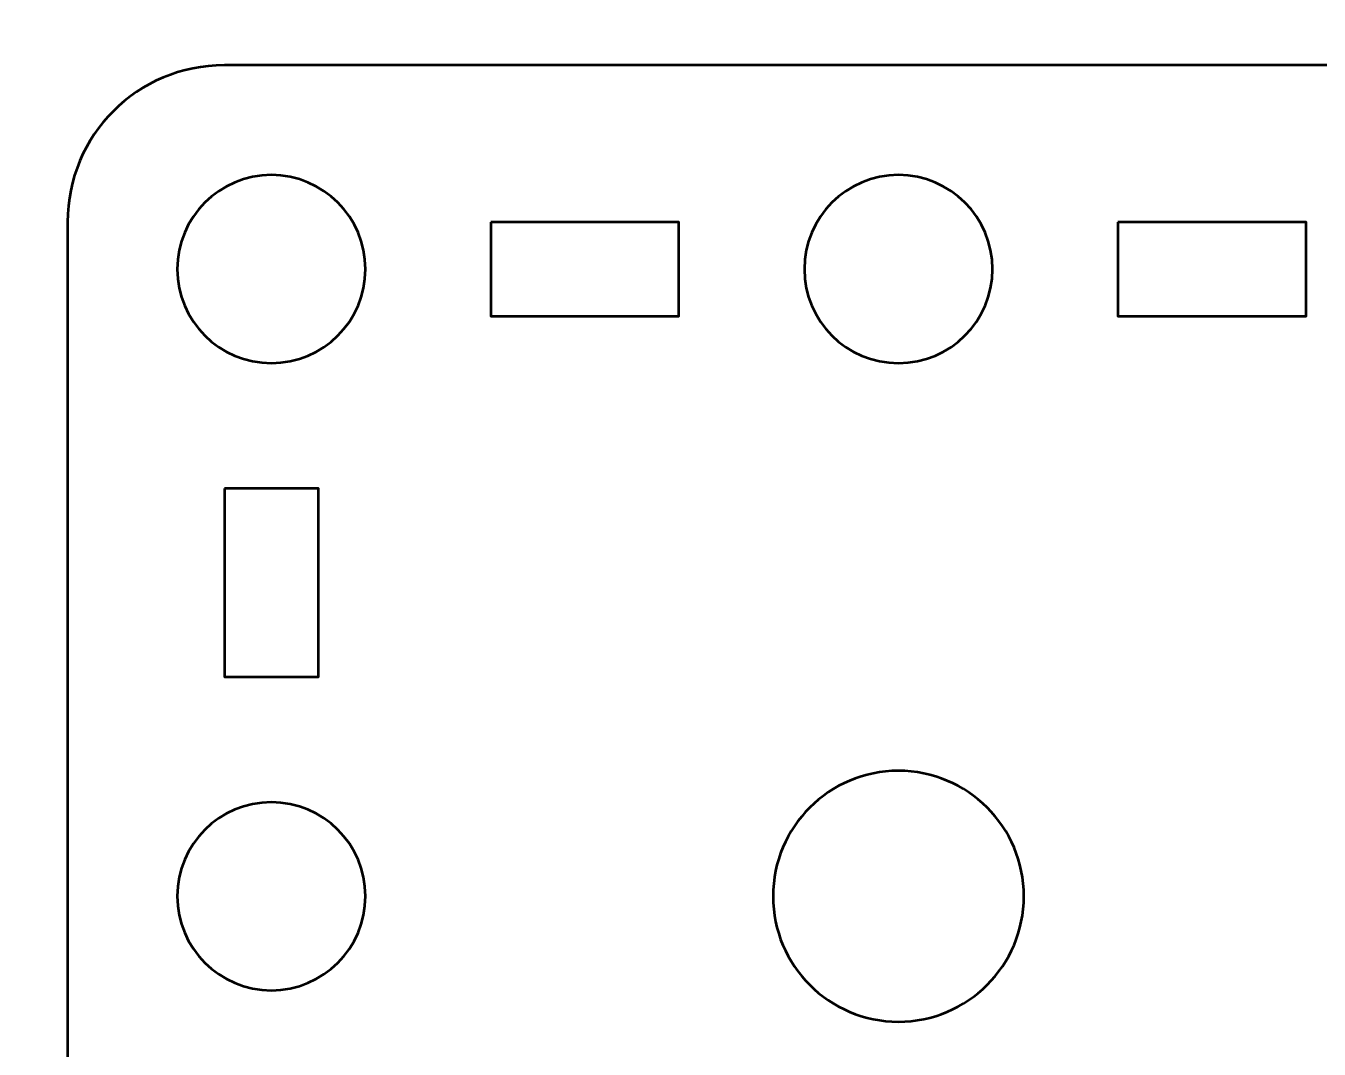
# Model space of a CAD drawing. Header units: centimetres. Extents: x -21 to 0, y -29.7 to 0.
# Drawn here: x -7.683 to -3.558, y -26.038 to -22.774 of the extents above; entities that cross this region are included whole.
import ezdxf

# ---------------------------------------------------------------- set-up
doc = ezdxf.new("R2010")
doc.units = ezdxf.units.CM
doc.header["$MEASUREMENT"] = 0
doc.layers.add('Layer 1', color=7, linetype='Continuous')

msp = doc.modelspace()

# ---------------------------------------------------------------- linework, layer by layer
at = {"layer": 'Layer 1', "color": 22, "lineweight": 53}
msp.add_open_spline([(-21.00003, -29.19995), (-21.00003, -29.19995), (-21.00003, -0.49992), (-21.00003, -0.49992), (-21.00003, -0.49992), (-21.00003, -0.22295), (-20.77694, 0.00004), (-20.49994, 0.00004), (-20.49994, 0.00004), (-20.49994, 0.00004), (-0.50008, 0.00004), (-0.50008, 0.00004), (-0.50008, 0.00004), (-0.22294, 0.00004), (0.00002, -0.22295), (0.00002, -0.49992), (0.00002, -0.49992), (0.00002, -0.49992), (0.00002, -29.19995), (0.00002, -29.19995), (0.00002, -29.19995), (0.00002, -29.47695), (-0.22294, -29.70004), (-0.50008, -29.70004), (-0.50008, -29.70004), (-0.50008, -29.70004), (-20.49994, -29.70004), (-20.49994, -29.70004), (-20.49994, -29.70004), (-20.77694, -29.70004), (-21.00003, -29.47695), (-21.00003, -29.19995)], degree=3, knots=[0, 0, 0, 0, 0.125, 0.125, 0.125, 0.125, 0.25, 0.25, 0.25, 0.25, 0.375, 0.375, 0.375, 0.375, 0.5, 0.5, 0.5, 0.5, 0.625, 0.625, 0.625, 0.625, 0.75, 0.75, 0.75, 0.75, 0.875, 0.875, 0.875, 0.875, 1, 1, 1, 1], dxfattribs=at)
at = {"layer": 'Layer 1', "color": 114, "lineweight": 53}
msp.add_open_spline([(-7.04994, -22.9), (-7.04994, -22.9), (-2.75007, -22.9), (-2.75007, -22.9), (-2.75007, -22.9), (-2.47293, -22.9), (-2.24997, -23.12309), (-2.24997, -23.40009), (-2.24997, -23.40009), (-2.24997, -23.40009), (-2.24997, -27.69996), (-2.24997, -27.69996), (-2.24997, -27.69996), (-2.24997, -27.9771), (-2.47293, -28.20006), (-2.75007, -28.20006), (-2.75007, -28.20006), (-2.75007, -28.20006), (-7.04994, -28.20006), (-7.04994, -28.20006), (-7.04994, -28.20006), (-7.32694, -28.20006), (-7.55003, -27.9771), (-7.55003, -27.69996), (-7.55003, -27.69996), (-7.55003, -27.69996), (-7.55003, -23.40009), (-7.55003, -23.40009), (-7.55003, -23.40009), (-7.55003, -23.12309), (-7.32694, -22.9), (-7.04994, -22.9)], degree=3, knots=[0, 0, 0, 0, 0.125, 0.125, 0.125, 0.125, 0.25, 0.25, 0.25, 0.25, 0.375, 0.375, 0.375, 0.375, 0.5, 0.5, 0.5, 0.5, 0.625, 0.625, 0.625, 0.625, 0.75, 0.75, 0.75, 0.75, 0.875, 0.875, 0.875, 0.875, 1, 1, 1, 1], dxfattribs=at)
at = {"layer": 'Layer 1', "lineweight": 53}
for points in [[(-6.6, -23.55003), (-6.6, -23.7158), (-6.73423, -23.85003), (-6.90001, -23.85003), (-6.90001, -23.85003), (-7.06567, -23.85003), (-7.20001, -23.7158), (-7.20001, -23.55003), (-7.20001, -23.55003), (-7.20001, -23.38436), (-7.06567, -23.25002), (-6.90001, -23.25002), (-6.90001, -23.25002), (-6.73423, -23.25002), (-6.6, -23.38436), (-6.6, -23.55003)], [(-4.59993, -23.55003), (-4.59993, -23.7158), (-4.7343, -23.85003), (-4.89993, -23.85003), (-4.89993, -23.85003), (-5.0657, -23.85003), (-5.19993, -23.7158), (-5.19993, -23.55003), (-5.19993, -23.55003), (-5.19993, -23.38436), (-5.0657, -23.25002), (-4.89993, -23.25002), (-4.89993, -23.25002), (-4.7343, -23.25002), (-4.59993, -23.38436), (-4.59993, -23.55003)], [(-6.19999, -23.40009), (-6.19999, -23.40009), (-5.59998, -23.40009), (-5.59998, -23.40009), (-5.59998, -23.40009), (-5.59998, -23.40009), (-5.59998, -23.7001), (-5.59998, -23.7001), (-5.59998, -23.7001), (-5.59998, -23.7001), (-6.19999, -23.7001), (-6.19999, -23.7001), (-6.19999, -23.7001), (-6.19999, -23.7001), (-6.19999, -23.40009), (-6.19999, -23.40009)], [(-4.20002, -23.40009), (-4.20002, -23.40009), (-3.60002, -23.40009), (-3.60002, -23.40009), (-3.60002, -23.40009), (-3.60002, -23.40009), (-3.60002, -23.7001), (-3.60002, -23.7001), (-3.60002, -23.7001), (-3.60002, -23.7001), (-4.20002, -23.7001), (-4.20002, -23.7001), (-4.20002, -23.7001), (-4.20002, -23.7001), (-4.20002, -23.40009), (-4.20002, -23.40009)], [(-7.04994, -24.25004), (-7.04994, -24.25004), (-6.74993, -24.25004), (-6.74993, -24.25004), (-6.74993, -24.25004), (-6.74993, -24.25004), (-6.74993, -24.85005), (-6.74993, -24.85005), (-6.74993, -24.85005), (-6.74993, -24.85005), (-7.04994, -24.85005), (-7.04994, -24.85005), (-7.04994, -24.85005), (-7.04994, -24.85005), (-7.04994, -24.25004), (-7.04994, -24.25004)], [(-4.49993, -25.5501), (-4.49993, -25.77094), (-4.67909, -25.9501), (-4.89993, -25.9501), (-4.89993, -25.9501), (-5.12096, -25.9501), (-5.29993, -25.77094), (-5.29993, -25.5501), (-5.29993, -25.5501), (-5.29993, -25.32907), (-5.12096, -25.1501), (-4.89993, -25.1501), (-4.89993, -25.1501), (-4.67909, -25.1501), (-4.49993, -25.32907), (-4.49993, -25.5501)], [(-6.6, -25.5501), (-6.6, -25.71573), (-6.73423, -25.8501), (-6.90001, -25.8501), (-6.90001, -25.8501), (-7.06567, -25.8501), (-7.20001, -25.71573), (-7.20001, -25.5501), (-7.20001, -25.5501), (-7.20001, -25.38433), (-7.06567, -25.2501), (-6.90001, -25.2501), (-6.90001, -25.2501), (-6.73423, -25.2501), (-6.6, -25.38433), (-6.6, -25.5501)]]:
    msp.add_open_spline(points, degree=3, knots=[0, 0, 0, 0, 0.25, 0.25, 0.25, 0.25, 0.5, 0.5, 0.5, 0.5, 0.75, 0.75, 0.75, 0.75, 1, 1, 1, 1], dxfattribs=at)

doc.saveas('drawing.dxf')
